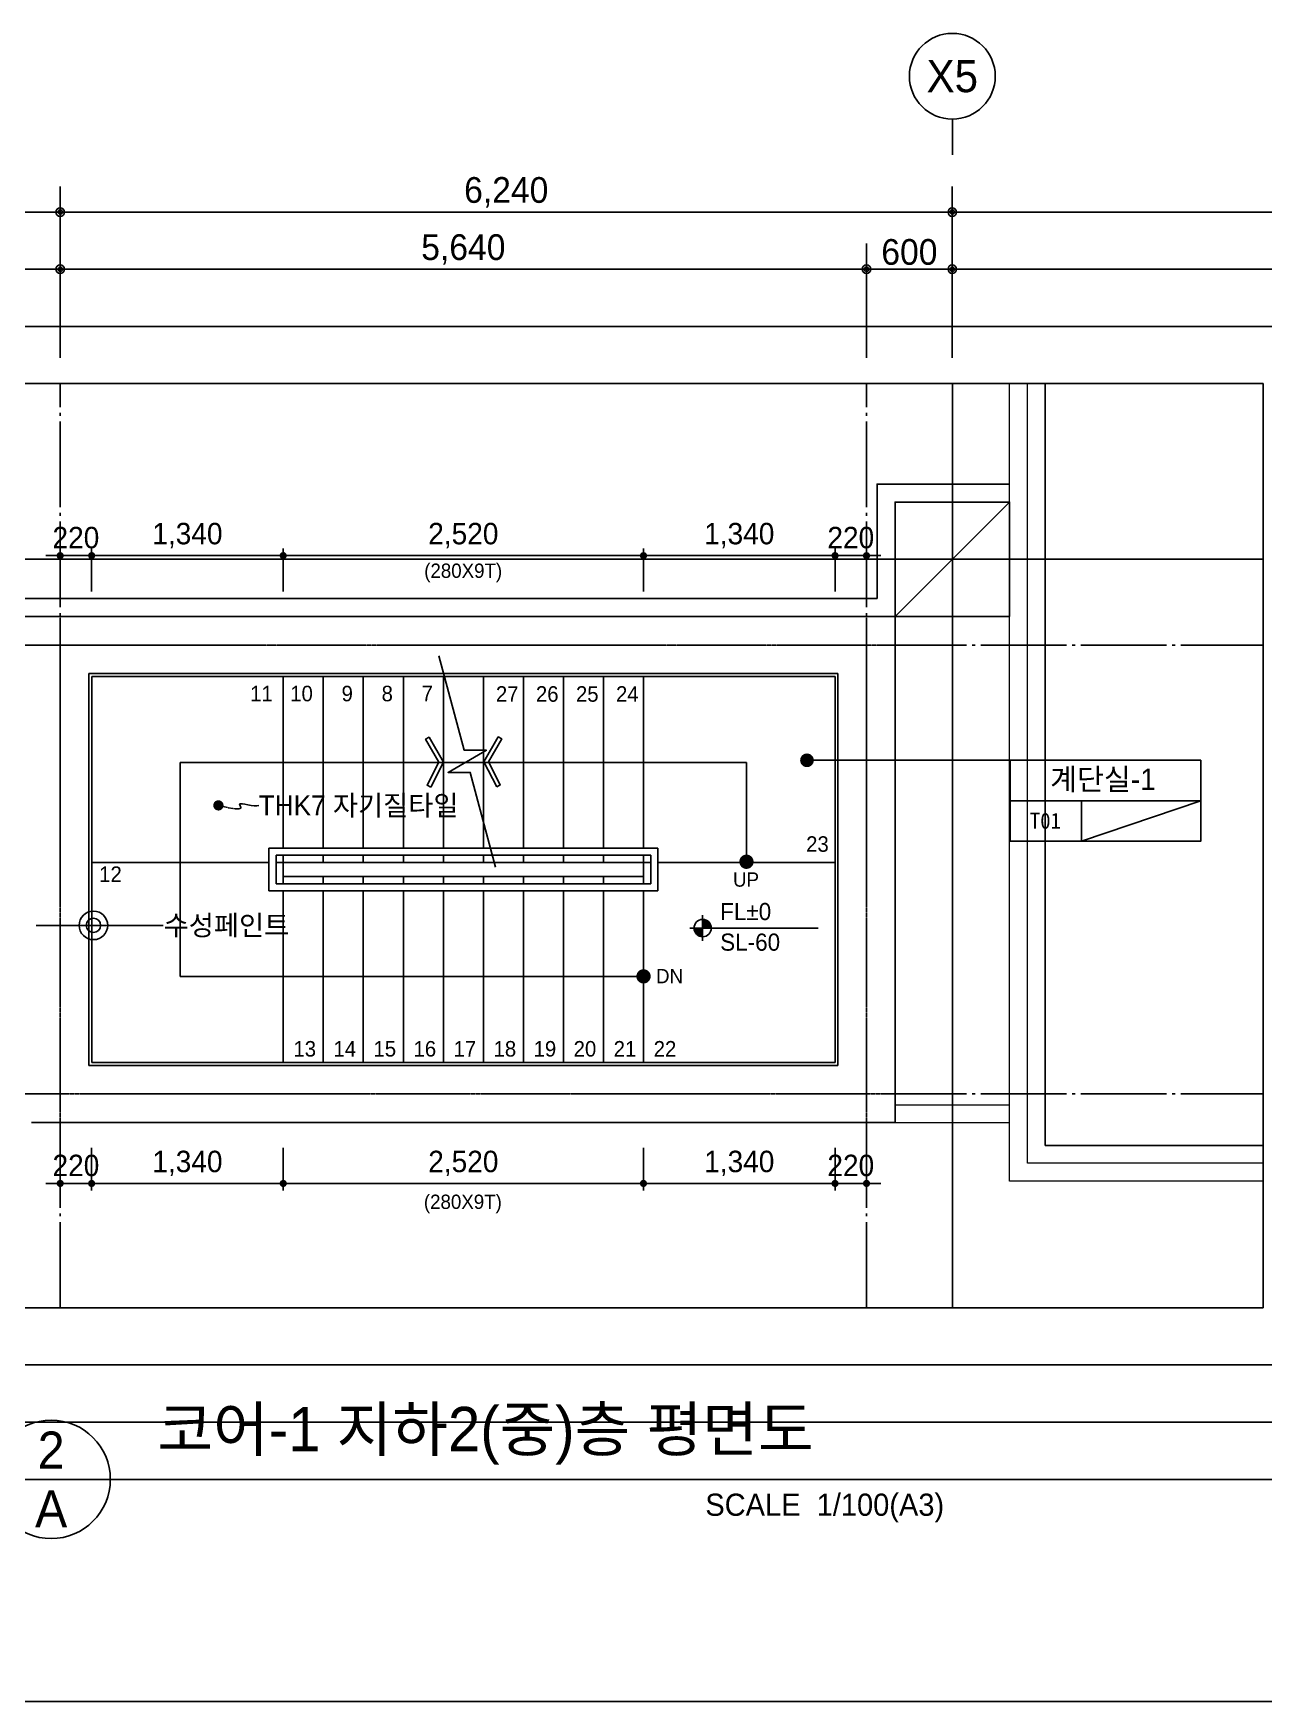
# Model space of a CAD drawing. Header units: millimetres. Extents: x 252711992 to 505989238, y 504776675 to 1009617600.
# Drawn here: x 252736827 to 252745433, y 504818337 to 504830007 of the extents above; entities that cross this region are included whole.
import ezdxf
from ezdxf.enums import TextEntityAlignment as Align
from ezdxf.xclip import XClip

# ---------------------------------------------------------------- set-up
doc = ezdxf.new("R2010")
doc.units = ezdxf.units.MM
doc.header["$XCLIPFRAME"] = 0
doc.linetypes.add('CEN', pattern=[35, 30, -2, 1, -2])
for name, color, linetype in [('$ZCDB_AUDIT_GENERATED_600D18', 7, 'Continuous'), ('0KD DIM', 7, 'Continuous'), ('4A.TEC CEN', 1, 'CEN'), ('4A.TEC CEN 보조1', 14, 'CEN'), ('4A.TEC ELE 4', 9, 'Continuous'), ('4A.TEC IND', 7, 'Continuous'), ('4A.TEC TEXT', 7, 'Continuous'), ('4A.TEC TEXT 1', 3, 'Continuous'), ('4A.TEC TEXT 2', 3, 'Continuous'), ('4A.TEC 기둥', 2, 'Continuous'), ('4A.TEC 마감선 2', 5, 'Continuous'), ('4A.TEC 벽체 1', 2, 'Continuous'), ('4A.TEC 벽체 3', 4, 'Continuous'), ('4A.TEC 벽체 4', 7, 'Continuous'), ('4A.TEC 심볼', 7, 'Continuous'), ('CEN', 1, 'CEN'), ('LEV', 7, 'Continuous'), ('ROM', 7, 'Continuous'), ('SYM', 1, 'Continuous'), ('TEXT', 7, 'Continuous'), ('㈜SE&C TEXT', 7, 'Continuous')]:
    doc.layers.add(name, color=color, linetype=linetype)
doc.layers.add('DEFPOINT', color=135, linetype='Continuous', plot=False)
doc.styles.add('1', font='')
doc.styles.add('GHS', font='malgun.ttf')
doc.styles.add('나눔고딕', font='')
doc.styles.add('돋움', font='')
doc.styles.add('돋음체', font='')
doc.styles.add('울릉도L', font='')
doc.styles.get('1').set_extended_font_data('DotumChe')
doc.styles.get('나눔고딕').set_extended_font_data('Dotum')
doc.styles.get('돋움').set_extended_font_data('Dotum')
doc.styles.get('돋음체').set_extended_font_data('Dotum')
doc.styles.get('울릉도L').set_extended_font_data('Dotum')
doc.dimstyles.new('DIM_600(외부치수)', dxfattribs={"dimscale": 400, "dimtxt": 3.3, "dimasz": 1, "dimexe": 2, "dimexo": 2, "dimgap": 1, "dimtad": 1, "dimdec": 0, "dimdsep": 46, "dimlunit": 6, "dimtxsty": '나눔고딕', "dimblk1": 'DIMDOT', "dimblk2": 'DIMDOT', "dimsah": 1, "dimcen": 2.5, "dimdle": 1.5, "dimclrd": 8, "dimclre": 8, "dimclrt": 3, "dimadec": 0, "dimazin": 0, "dimtfac": 1, "dimtdec": 0, "dimtix": 1, "dimtmove": 2, "dimatfit": 3, "dimldrblk": 'DIMDOT', "dimfxl": 1, "dimtvp": 1, "dimtolj": 1, "dimtzin": 0, "dimarcsym": 0})
doc.dimstyles.new('DIM_80(외부치수)', dxfattribs={"dimscale": 40, "dimtxt": 3.3, "dimasz": 1, "dimexe": 2, "dimexo": 2, "dimgap": 1, "dimtad": 1, "dimdec": 0, "dimdsep": 46, "dimlunit": 6, "dimtxsty": '돋움', "dimblk1": 'DIMDOT', "dimblk2": 'DIMDOT', "dimsah": 1, "dimcen": 2.5, "dimdle": 1.5, "dimclrd": 1, "dimclre": 7, "dimclrt": 2, "dimadec": 0, "dimazin": 0, "dimtfac": 1, "dimtdec": 0, "dimtix": 1, "dimtmove": 2, "dimatfit": 3, "dimldrblk": 'DIMDOT', "dimfxl": 1, "dimtvp": 1, "dimtolj": 1, "dimtzin": 0, "dimarcsym": 0})
doc.dimstyles.new('KD DIM 1', dxfattribs={"dimscale": 50, "dimtxt": 3, "dimasz": 1, "dimexe": 1, "dimexo": 1, "dimgap": 1, "dimtad": 1, "dimdec": 0, "dimzin": 0, "dimdsep": 46, "dimlunit": 6, "dimtxsty": '돋음체', "dimblk": 'DOT', "dimcen": 3, "dimdle": 1, "dimclrd": 256, "dimclre": 256, "dimclrt": 3, "dimazin": 0, "dimtfac": 1, "dimtdec": 0, "dimtix": 1, "dimtmove": 2, "dimatfit": 3, "dimldrblk": 'OBLIQUE', "dimfxl": 1, "dimtvp": 0.8333, "dimtolj": 1, "dimtzin": 0, "dimarcsym": 0})

# ---------------------------------------------------------------- blocks, each defined once
blk = doc.blocks.new('DIMDOT')
at = {"color": 0}
blk.add_line((-2, 0), (2, 0), dxfattribs=at)
for radius in [0.5, 0.25]:
    blk.add_circle((0, 0), radius, dxfattribs=at)
blk = doc.blocks.new('*D89')
at = {"layer": '$ZCDB_AUDIT_GENERATED_600D18', "color": 8, "lineweight": -2, "transparency": 16777216}
for p, q in [((252737015, 504827737), (252737015, 504828937)), ((252743255, 504827737), (252743255, 504828937)), ((252737075, 504828757), (252743195, 504828757))]:
    blk.add_line(p, q, dxfattribs=at)
at = {"layer": 'Defpoints', "color": 0, "transparency": 16777216}
for p in [(252743255, 504828757), (252737015, 504827557), (252743255, 504827557, 0)]:
    blk.add_point(p, dxfattribs=at)
at = {"layer": '$ZCDB_AUDIT_GENERATED_600D18', "color": 8, "lineweight": -2, "transparency": 16777216, "xscale": 60, "yscale": 60, "zscale": 60, "rotation": 180}
blk.add_blockref('DIMDOT', (252737015, 504828757), dxfattribs=at)
at = {"layer": '$ZCDB_AUDIT_GENERATED_600D18', "color": 8, "lineweight": -2, "transparency": 16777216, "xscale": 60, "yscale": 60, "zscale": 60}
blk.add_blockref('DIMDOT', (252743255, 504828757), dxfattribs=at)
at = {"layer": '$ZCDB_AUDIT_GENERATED_600D18', "color": 3, "transparency": 16777216, "insert": (252740135, 504828895), "char_height": 180, "attachment_point": 5, "style": '나눔고딕'}
blk.add_mtext('\\A1;6,240', dxfattribs=at)
blk = doc.blocks.new('*D90')
at = {"layer": '$ZCDB_AUDIT_GENERATED_600D18', "color": 8, "lineweight": -2, "transparency": 16777216}
for p, q in [((252742655, 504827737, 0), (252742655, 504828537, 0)), ((252743255, 504827737, 0), (252743255, 504828537, 0)), ((252742715, 504828357, 0), (252743195, 504828357, 0))]:
    blk.add_line(p, q, dxfattribs=at)
at = {"layer": 'Defpoints', "color": 0, "transparency": 16777216}
for p in [(252743255, 504828357, 0), (252742655, 504827557, 3428), (252743255, 504827557, 4431)]:
    blk.add_point(p, dxfattribs=at)
at = {"layer": '$ZCDB_AUDIT_GENERATED_600D18', "color": 8, "lineweight": -2, "transparency": 16777216, "xscale": 60, "yscale": 60, "zscale": 60, "rotation": 180}
blk.add_blockref('DIMDOT', (252742655, 504828357, 0), dxfattribs=at)
at = {"layer": '$ZCDB_AUDIT_GENERATED_600D18', "color": 8, "lineweight": -2, "transparency": 16777216, "xscale": 60, "yscale": 60, "zscale": 60}
blk.add_blockref('DIMDOT', (252743255, 504828357, 0), dxfattribs=at)
at = {"layer": '$ZCDB_AUDIT_GENERATED_600D18', "color": 3, "transparency": 16777216, "insert": (252742955, 504828477, 0), "char_height": 180, "attachment_point": 5, "style": '나눔고딕'}
blk.add_mtext('\\A1;600', dxfattribs=at)
blk = doc.blocks.new('ccs122')
at = {"layer": '4A.TEC 심볼'}
blk.add_line((0, 8), (0, 3), dxfattribs=at)
blk.add_circle((0, 14), 6, dxfattribs=at)
at = {"layer": '4A.TEC TEXT 2', "color": 3, "style": 'GHS'}
blk.add_attdef('NO', text='', height=4.5, dxfattribs=at).set_placement((-0.01, 14.02), align=Align.MIDDLE_CENTER)
blk = doc.blocks.new('*D91')
at = {"layer": '$ZCDB_AUDIT_GENERATED_600D18', "color": 8, "lineweight": -2, "transparency": 16777216}
for p, q in [((252737015, 504827737, 0), (252737015, 504828537, 0)), ((252742655, 504827737, 0), (252742655, 504828537, 0)), ((252742595, 504828357, 0), (252737075, 504828357, 0))]:
    blk.add_line(p, q, dxfattribs=at)
at = {"layer": 'Defpoints', "color": 0, "transparency": 16777216}
for p in [(252737015, 504828357, 0), (252737015, 504827557), (252742655, 504827557, -47000)]:
    blk.add_point(p, dxfattribs=at)
at = {"layer": '$ZCDB_AUDIT_GENERATED_600D18', "color": 8, "lineweight": -2, "transparency": 16777216, "xscale": 60, "yscale": 60, "zscale": 60, "rotation": 180}
blk.add_blockref('DIMDOT', (252737015, 504828357, 0), dxfattribs=at)
at = {"layer": '$ZCDB_AUDIT_GENERATED_600D18', "color": 8, "lineweight": -2, "transparency": 16777216, "xscale": 60, "yscale": 60, "zscale": 60}
blk.add_blockref('DIMDOT', (252742655, 504828357, 0), dxfattribs=at)
at = {"layer": '$ZCDB_AUDIT_GENERATED_600D18', "color": 3, "transparency": 16777216, "insert": (252739835, 504828495, 0), "char_height": 180, "attachment_point": 5, "style": '나눔고딕'}
blk.add_mtext('\\A1;5,640', dxfattribs=at)
blk = doc.blocks.new('dwgFD3B')
at = {"layer": '4A.TEC CEN', "color": 250, "ltscale": 500}
blk.add_line((49194.51, -103936.83, -3333.33), (358000, -103936.83, -3333.33), dxfattribs=at)
at = {"layer": '4A.TEC CEN', "color": 250, "ltscale": 500, "elevation": -3333.33}
blk.add_lwpolyline([(208807.63, -39163.16), (208807.63, -267000)], dxfattribs=at)
blk = doc.blocks.new('c1')
at = {"layer": '4A.TEC 기둥'}
blk.add_lwpolyline([(1156776, -1012079), (1157576, -1012079), (1157576, -1011279), (1156776, -1011279)], close=True, dxfattribs=at)
at = {"layer": 'DEFPOINT'}
blk.add_line((1156776, -1012079), (1157576, -1011279), dxfattribs=at)
blk = doc.blocks.new('_Dot')
at = {"color": 0, "linetype": 'ByBlock', "lineweight": -2}
blk.add_line((-0.5, 0), (-1, 0), dxfattribs=at)
at = {"color": 0, "linetype": 'ByBlock', "const_width": 0.5}
blk.add_lwpolyline([(-0.25, 0, 1), (0.25, 0, 1)], format="xyb", close=True, dxfattribs=at)
blk = doc.blocks.new('*D543')
at = {"layer": '0KD DIM', "lineweight": -2, "transparency": 16777216}
for p, q in [((252738575, 504826104), (252738575, 504826404)), ((252741095, 504826104), (252741095, 504826404)), ((252741045, 504826354), (252738625, 504826354))]:
    blk.add_line(p, q, dxfattribs=at)
at = {"layer": 'Defpoints', "color": 0, "transparency": 16777216}
for p in [(252738575, 504826354), (252738575, 504826054, 0), (252741095, 504826054)]:
    blk.add_point(p, dxfattribs=at)
at = {"layer": '0KD DIM', "lineweight": -2, "transparency": 16777216, "xscale": 50, "yscale": 50, "zscale": 50, "rotation": 180}
blk.add_blockref('_Dot', (252738575, 504826354), dxfattribs=at)
at = {"layer": '0KD DIM', "lineweight": -2, "transparency": 16777216, "xscale": 50, "yscale": 50, "zscale": 50}
blk.add_blockref('_Dot', (252741095, 504826354), dxfattribs=at)
at = {"layer": '0KD DIM', "color": 3, "transparency": 16777216, "insert": (252739835, 504826494), "char_height": 150, "attachment_point": 5, "style": '돋음체'}
blk.add_mtext('\\A1;2,520', dxfattribs=at)
blk = doc.blocks.new('_OBLIQUE')
at = {"color": 0, "linetype": 'ByBlock'}
blk.add_line((-0.5, -0.5), (0.5, 0.5), dxfattribs=at)
blk = doc.blocks.new('*D544')
at = {"layer": '0KD DIM', "lineweight": -2, "transparency": 16777216}
for p, q in [((252741095, 504826104), (252741095, 504826404)), ((252742435, 504826104), (252742435, 504826404)), ((252741145, 504826354), (252742385, 504826354))]:
    blk.add_line(p, q, dxfattribs=at)
at = {"layer": 'Defpoints', "color": 0, "transparency": 16777216}
for p in [(252742435, 504826354), (252741095, 504826054), (252742435, 504826054)]:
    blk.add_point(p, dxfattribs=at)
at = {"layer": '0KD DIM', "lineweight": -2, "transparency": 16777216, "xscale": 50, "yscale": 50, "zscale": 50, "rotation": 180}
blk.add_blockref('_Dot', (252741095, 504826354), dxfattribs=at)
at = {"layer": '0KD DIM', "lineweight": -2, "transparency": 16777216, "xscale": 50, "yscale": 50, "zscale": 50}
blk.add_blockref('_Dot', (252742435, 504826354), dxfattribs=at)
at = {"layer": '0KD DIM', "color": 3, "transparency": 16777216, "insert": (252741765, 504826494), "char_height": 150, "attachment_point": 5, "style": '돋음체'}
blk.add_mtext('\\A1;1,340', dxfattribs=at)
blk = doc.blocks.new('*D545')
at = {"layer": '0KD DIM', "lineweight": -2, "transparency": 16777216}
for p, q in [((252737235, 504826104), (252737235, 504826404)), ((252738575, 504826104), (252738575, 504826404)), ((252738525, 504826354), (252737285, 504826354))]:
    blk.add_line(p, q, dxfattribs=at)
at = {"layer": 'Defpoints', "color": 0, "transparency": 16777216}
for p in [(252737235, 504826354), (252737235, 504826054), (252738575, 504826054)]:
    blk.add_point(p, dxfattribs=at)
at = {"layer": '0KD DIM', "lineweight": -2, "transparency": 16777216, "xscale": 50, "yscale": 50, "zscale": 50, "rotation": 180}
blk.add_blockref('_Dot', (252737235, 504826354), dxfattribs=at)
at = {"layer": '0KD DIM', "lineweight": -2, "transparency": 16777216, "xscale": 50, "yscale": 50, "zscale": 50}
blk.add_blockref('_Dot', (252738575, 504826354), dxfattribs=at)
at = {"layer": '0KD DIM', "color": 3, "transparency": 16777216, "insert": (252737905, 504826494), "char_height": 150, "attachment_point": 5, "style": '돋음체'}
blk.add_mtext('\\A1;1,340', dxfattribs=at)
blk = doc.blocks.new('*D546')
at = {"layer": '0KD DIM', "lineweight": -2, "transparency": 16777216}
for p, q in [((252742435, 504826104), (252742435, 504826404)), ((252742655, 504826104), (252742655, 504826404)), ((252742385, 504826354), (252742335, 504826354)), ((252742655, 504826354), (252742435, 504826354)), ((252742705, 504826354), (252742755, 504826354))]:
    blk.add_line(p, q, dxfattribs=at)
at = {"layer": 'Defpoints', "color": 0, "transparency": 16777216}
for p in [(252742435, 504826354), (252742435, 504826054), (252742655, 504826054)]:
    blk.add_point(p, dxfattribs=at)
at = {"layer": '0KD DIM', "lineweight": -2, "transparency": 16777216, "xscale": 50, "yscale": 50, "zscale": 50}
blk.add_blockref('_Dot', (252742435, 504826354), dxfattribs=at)
at = {"layer": '0KD DIM', "lineweight": -2, "transparency": 16777216, "xscale": 50, "yscale": 50, "zscale": 50, "rotation": 180}
blk.add_blockref('_Dot', (252742655, 504826354), dxfattribs=at)
at = {"layer": '0KD DIM', "color": 3, "transparency": 16777216, "insert": (252742545, 504826479), "char_height": 150, "attachment_point": 5, "style": '돋음체'}
blk.add_mtext('\\A1;220', dxfattribs=at)
blk = doc.blocks.new('A$C6C9969DE')
at = {"layer": 'ROM', "color": 0, "linetype": 'Continuous'}
for p, q in [((0, 510), (2400, 510)), ((900, 0), (900, 510))]:
    blk.add_line(p, q, dxfattribs=at)
blk.add_lwpolyline([(0, 0), (2400, 0), (2400, 1020), (0, 1020)], close=True, dxfattribs=at)
blk = doc.blocks.new('A$C3A5201BD')
at = {"layer": 'LEV'}
h = blk.add_hatch(color=256, dxfattribs=at)
h.paths.add_polyline_path([(200, 200), (335, 200, 0.414214), (200, 335)])
h.paths.add_polyline_path([(200, 65), (200, 200), (65, 200, 0.414214)])
at = {"layer": 'LEV', "color": 7}
for p, q in [((200, 0), (200, 400)), ((0, 200), (2007, 200)), ((0, 200), (400, 200))]:
    blk.add_line(p, q, dxfattribs=at)
blk.add_circle((200, 200), 135, dxfattribs=at)
blk = doc.blocks.new('A$C12ed4f0f')
at = {"layer": 'CEN'}
blk.add_lwpolyline([(36, 118), (107, 101), (153, 94), (180, 93), (192, 98), (193, 105), (189, 114), (185, 122), (184, 128), (191, 130), (204, 129), (222, 126), (243, 122), (265, 118), (286, 115), (304, 114), (318, 118)], dxfattribs=at)
at = {"layer": '㈜SE&C TEXT', "color": 1, "const_width": 35.9}
blk.add_lwpolyline([(18, 118, -1), (54, 118, -1)], format="xyb", close=True, dxfattribs=at)
at = {"layer": '4A.TEC TEXT', "style": '돋움'}
blk.add_text('THK7 자기질타일', height=140, dxfattribs=at).set_placement((318, 118), align=Align.MIDDLE_LEFT)
blk = doc.blocks.new('*D556')
at = {"layer": '0KD DIM', "lineweight": -2, "transparency": 16777216}
for p, q in [((252737015, 504826104), (252737015, 504826404)), ((252737235, 504826104), (252737235, 504826404)), ((252736965, 504826354), (252736915, 504826354)), ((252737015, 504826354), (252737235, 504826354)), ((252737285, 504826354), (252737335, 504826354))]:
    blk.add_line(p, q, dxfattribs=at)
at = {"layer": 'Defpoints', "color": 0, "transparency": 16777216}
for p in [(252737235, 504826354), (252737015, 504826054), (252737235, 504826054)]:
    blk.add_point(p, dxfattribs=at)
at = {"layer": '0KD DIM', "lineweight": -2, "transparency": 16777216, "xscale": 50, "yscale": 50, "zscale": 50}
blk.add_blockref('_Dot', (252737015, 504826354), dxfattribs=at)
at = {"layer": '0KD DIM', "lineweight": -2, "transparency": 16777216, "xscale": 50, "yscale": 50, "zscale": 50, "rotation": 180}
blk.add_blockref('_Dot', (252737235, 504826354), dxfattribs=at)
at = {"layer": '0KD DIM', "color": 3, "transparency": 16777216, "insert": (252737125, 504826479), "char_height": 150, "attachment_point": 5, "style": '돋음체'}
blk.add_mtext('\\A1;220', dxfattribs=at)
blk = doc.blocks.new('*D800')
at = {"layer": '$ZCDB_AUDIT_GENERATED_600D18', "color": 8, "lineweight": -2, "transparency": 16777216}
for p, q in [((252745609, 504826328), (252746809, 504826328)), ((252746629, 504826268), (252746629, 504822648)), ((252745609, 504822588), (252746809, 504822588))]:
    blk.add_line(p, q, dxfattribs=at)
at = {"layer": 'Defpoints', "color": 0, "transparency": 16777216}
for p in [(252745429, 504826328, 0), (252745429, 504822588, 0), (252746629, 504822588)]:
    blk.add_point(p, dxfattribs=at)
at = {"layer": '$ZCDB_AUDIT_GENERATED_600D18', "color": 8, "lineweight": -2, "transparency": 16777216, "xscale": 60, "yscale": 60, "zscale": 60}
for p, rotation in [((252746629, 504826328), 90), ((252746629, 504822588), 270)]:
    blk.add_blockref('DIMDOT', p, dxfattribs=dict(at, rotation=rotation))
at = {"layer": '$ZCDB_AUDIT_GENERATED_600D18', "color": 3, "transparency": 16777216, "insert": (252746492, 504824458), "char_height": 180, "attachment_point": 5, "rotation": 90, "style": '나눔고딕'}
blk.add_mtext('\\A1;3,740', dxfattribs=at)
blk = doc.blocks.new('*D801')
at = {"layer": '$ZCDB_AUDIT_GENERATED_600D18', "color": 8, "lineweight": -2, "transparency": 16777216}
for p, q in [((252745609, 504826328), (252746409, 504826328)), ((252746229, 504826268), (252746229, 504825788)), ((252745609, 504825728), (252746409, 504825728))]:
    blk.add_line(p, q, dxfattribs=at)
at = {"layer": 'Defpoints', "color": 0, "transparency": 16777216}
for p in [(252745429, 504826328, 0), (252745429, 504825728, 0), (252746229, 504825728)]:
    blk.add_point(p, dxfattribs=at)
at = {"layer": '$ZCDB_AUDIT_GENERATED_600D18', "color": 8, "lineweight": -2, "transparency": 16777216, "xscale": 60, "yscale": 60, "zscale": 60}
for p, rotation in [((252746229, 504826328), 90), ((252746229, 504825728), 270)]:
    blk.add_blockref('DIMDOT', p, dxfattribs=dict(at, rotation=rotation))
at = {"layer": '$ZCDB_AUDIT_GENERATED_600D18', "color": 3, "transparency": 16777216, "insert": (252746109, 504826028), "char_height": 180, "attachment_point": 5, "rotation": 90, "style": '나눔고딕'}
blk.add_mtext('\\A1;600', dxfattribs=at)
blk = doc.blocks.new('*D802')
at = {"layer": '$ZCDB_AUDIT_GENERATED_600D18', "color": 8, "lineweight": -2, "transparency": 16777216}
for p, q in [((252745609, 504825728), (252746409, 504825728)), ((252746229, 504822648), (252746229, 504825668)), ((252745609, 504822588), (252746409, 504822588))]:
    blk.add_line(p, q, dxfattribs=at)
at = {"layer": 'Defpoints', "color": 0, "transparency": 16777216}
for p in [(252745429, 504825728, 0), (252746229, 504825728), (252745429, 504822588, 0)]:
    blk.add_point(p, dxfattribs=at)
at = {"layer": '$ZCDB_AUDIT_GENERATED_600D18', "color": 8, "lineweight": -2, "transparency": 16777216, "xscale": 60, "yscale": 60, "zscale": 60}
for p, rotation in [((252746229, 504825728), 90), ((252746229, 504822588), 270)]:
    blk.add_blockref('DIMDOT', p, dxfattribs=dict(at, rotation=rotation))
at = {"layer": '$ZCDB_AUDIT_GENERATED_600D18', "color": 3, "transparency": 16777216, "insert": (252746092, 504824158), "char_height": 180, "attachment_point": 5, "rotation": 90, "style": '나눔고딕'}
blk.add_mtext('\\A1;3,140', dxfattribs=at)
blk = doc.blocks.new('*D1169')
at = {"layer": '0KD DIM', "lineweight": -2, "transparency": 16777216}
for p, q in [((252738575, 504822212), (252738575, 504821912)), ((252741095, 504822212), (252741095, 504821912)), ((252741045, 504821962), (252738625, 504821962))]:
    blk.add_line(p, q, dxfattribs=at)
at = {"layer": 'Defpoints', "color": 0, "transparency": 16777216}
for p in [(252738575, 504822262, 0), (252741095, 504822262), (252738575, 504821962)]:
    blk.add_point(p, dxfattribs=at)
at = {"layer": '0KD DIM', "lineweight": -2, "transparency": 16777216, "xscale": 50, "yscale": 50, "zscale": 50, "rotation": 180}
blk.add_blockref('_Dot', (252738575, 504821962), dxfattribs=at)
at = {"layer": '0KD DIM', "lineweight": -2, "transparency": 16777216, "xscale": 50, "yscale": 50, "zscale": 50}
blk.add_blockref('_Dot', (252741095, 504821962), dxfattribs=at)
at = {"layer": '0KD DIM', "color": 3, "transparency": 16777216, "insert": (252739835, 504822102), "char_height": 150, "attachment_point": 5, "style": '돋음체'}
blk.add_mtext('\\A1;2,520', dxfattribs=at)
blk = doc.blocks.new('*D1170')
at = {"layer": '0KD DIM', "lineweight": -2, "transparency": 16777216}
for p, q in [((252741095, 504822212), (252741095, 504821912)), ((252742435, 504822212), (252742435, 504821912)), ((252741145, 504821962), (252742385, 504821962))]:
    blk.add_line(p, q, dxfattribs=at)
at = {"layer": 'Defpoints', "color": 0, "transparency": 16777216}
for p in [(252741095, 504822262), (252742435, 504822262), (252742435, 504821962)]:
    blk.add_point(p, dxfattribs=at)
at = {"layer": '0KD DIM', "lineweight": -2, "transparency": 16777216, "xscale": 50, "yscale": 50, "zscale": 50, "rotation": 180}
blk.add_blockref('_Dot', (252741095, 504821962), dxfattribs=at)
at = {"layer": '0KD DIM', "lineweight": -2, "transparency": 16777216, "xscale": 50, "yscale": 50, "zscale": 50}
blk.add_blockref('_Dot', (252742435, 504821962), dxfattribs=at)
at = {"layer": '0KD DIM', "color": 3, "transparency": 16777216, "insert": (252741765, 504822102), "char_height": 150, "attachment_point": 5, "style": '돋음체'}
blk.add_mtext('\\A1;1,340', dxfattribs=at)
blk = doc.blocks.new('*D1171')
at = {"layer": '0KD DIM', "lineweight": -2, "transparency": 16777216}
for p, q in [((252737235, 504822212), (252737235, 504821912)), ((252738575, 504822212), (252738575, 504821912)), ((252738525, 504821962), (252737285, 504821962))]:
    blk.add_line(p, q, dxfattribs=at)
at = {"layer": 'Defpoints', "color": 0, "transparency": 16777216}
for p in [(252737235, 504822262), (252738575, 504822262), (252737235, 504821962)]:
    blk.add_point(p, dxfattribs=at)
at = {"layer": '0KD DIM', "lineweight": -2, "transparency": 16777216, "xscale": 50, "yscale": 50, "zscale": 50, "rotation": 180}
blk.add_blockref('_Dot', (252737235, 504821962), dxfattribs=at)
at = {"layer": '0KD DIM', "lineweight": -2, "transparency": 16777216, "xscale": 50, "yscale": 50, "zscale": 50}
blk.add_blockref('_Dot', (252738575, 504821962), dxfattribs=at)
at = {"layer": '0KD DIM', "color": 3, "transparency": 16777216, "insert": (252737905, 504822102), "char_height": 150, "attachment_point": 5, "style": '돋음체'}
blk.add_mtext('\\A1;1,340', dxfattribs=at)
blk = doc.blocks.new('*D1172')
at = {"layer": '0KD DIM', "lineweight": -2, "transparency": 16777216}
for p, q in [((252742435, 504822212), (252742435, 504821912)), ((252742655, 504822212), (252742655, 504821912)), ((252742385, 504821962), (252742335, 504821962)), ((252742655, 504821962), (252742435, 504821962)), ((252742705, 504821962), (252742755, 504821962))]:
    blk.add_line(p, q, dxfattribs=at)
at = {"layer": 'Defpoints', "color": 0, "transparency": 16777216}
for p in [(252742435, 504822262), (252742655, 504822262), (252742435, 504821962)]:
    blk.add_point(p, dxfattribs=at)
at = {"layer": '0KD DIM', "lineweight": -2, "transparency": 16777216, "xscale": 50, "yscale": 50, "zscale": 50}
blk.add_blockref('_Dot', (252742435, 504821962), dxfattribs=at)
at = {"layer": '0KD DIM', "lineweight": -2, "transparency": 16777216, "xscale": 50, "yscale": 50, "zscale": 50, "rotation": 180}
blk.add_blockref('_Dot', (252742655, 504821962), dxfattribs=at)
at = {"layer": '0KD DIM', "color": 3, "transparency": 16777216, "insert": (252742545, 504822087), "char_height": 150, "attachment_point": 5, "style": '돋음체'}
blk.add_mtext('\\A1;220', dxfattribs=at)
blk = doc.blocks.new('*D1173')
at = {"layer": '0KD DIM', "lineweight": -2, "transparency": 16777216}
for p, q in [((252737015, 504822212), (252737015, 504821912)), ((252737235, 504822212), (252737235, 504821912)), ((252736965, 504821962), (252736915, 504821962)), ((252737015, 504821962), (252737235, 504821962)), ((252737285, 504821962), (252737335, 504821962))]:
    blk.add_line(p, q, dxfattribs=at)
at = {"layer": 'Defpoints', "color": 0, "transparency": 16777216}
for p in [(252737015, 504822262), (252737235, 504822262), (252737235, 504821962)]:
    blk.add_point(p, dxfattribs=at)
at = {"layer": '0KD DIM', "lineweight": -2, "transparency": 16777216, "xscale": 50, "yscale": 50, "zscale": 50}
blk.add_blockref('_Dot', (252737015, 504821962), dxfattribs=at)
at = {"layer": '0KD DIM', "lineweight": -2, "transparency": 16777216, "xscale": 50, "yscale": 50, "zscale": 50, "rotation": 180}
blk.add_blockref('_Dot', (252737235, 504821962), dxfattribs=at)
at = {"layer": '0KD DIM', "color": 3, "transparency": 16777216, "insert": (252737125, 504822087), "char_height": 150, "attachment_point": 5, "style": '돋음체'}
blk.add_mtext('\\A1;220', dxfattribs=at)
blk = doc.blocks.new('A$C3bbbb777')
at = {"layer": '4A.TEC TEXT', "style": '돋움'}
blk.add_text('수성페인트', height=140, dxfattribs=at).set_placement((491, 110), align=Align.MIDDLE_LEFT)
at = {"layer": '㈜SE&C TEXT', "color": 1}
blk.add_leader([(0, 110, 0), (488, 110)], dimstyle='DIM_80(외부치수)', override={"dimasz": 5, "dimtad": 0}, dxfattribs=at)

msp = doc.modelspace()

# ---------------------------------------------------------------- linework, layer by layer
msp.add_line((252744159.09, 504824355.34), (252744992.42, 504824638.67))
at = {"layer": '4A.TEC CEN', "ltscale": 20}
for p, q in [((252737015.3, 504821092.16), (252737015.3, 504827557.16)), ((252742655.3, 504821092.16), (252742655.3, 504827557.16)), ((252733654.04, 504825728.18), (252745429.04, 504825728.18)), ((252733654.04, 504822588.18), (252745429.04, 504822588.18))]:
    msp.add_line(p, q, dxfattribs=at)
at = {"layer": '4A.TEC CEN 보조1'}
for p, q in [((252737015.3, 504822388.18, -4999.55), (252737015.3, 504825928.18, -4999.55)), ((252742655.3, 504822388.18, -4999.55), (252742655.3, 504825928.18, -4999.55)), ((252736815.3, 504825728.18, -4999.55), (252742855.3, 504825728.18, -4999.55)), ((252742855.3, 504822588.18, -4999.55), (252736815.3, 504822588.18, -4999.55))]:
    msp.add_line(p, q, dxfattribs=at)
at = {"layer": '4A.TEC ELE 4', "color": 8, "ltscale": 0.3}
for p, q in [((252738575.3, 504825508.18, -4999.55), (252738575.3, 504824308.18, -4999.55)), ((252738855.3, 504825508.18, -4999.55), (252738855.3, 504824308.18, -4999.55)), ((252739135.3, 504825508.18, -4999.55), (252739135.3, 504824308.18, -4999.55)), ((252739695.3, 504824308.18, -4999.55), (252739695.3, 504825508.18, -4999.55)), ((252739975.3, 504824308.18, -4999.55), (252739975.3, 504825508.18, -4999.55)), ((252740255.3, 504824308.18, -4999.55), (252740255.3, 504825508.18, -4999.55)), ((252740535.3, 504824308.18, -4999.55), (252740535.3, 504825508.18, -4999.55)), ((252740815.3, 504824308.18, -4999.55), (252740815.3, 504825508.18, -4999.55)), ((252741095.3, 504824308.18, -4999.55), (252741095.3, 504825508.18, -4999.55)), ((252738475.3, 504824308.18, -4999.55), (252738475.3, 504824008.18, -4999.55)), ((252738475.3, 504824308.18, -4999.55), (252741195.3, 504824308.18, -4999.55)), ((252741195.3, 504824308.18, -4999.55), (252741195.3, 504824008.18, -4999.55)), ((252737235.3, 504824208.18, -4999.55), (252738475.3, 504824208.18, -4999.55)), ((252738525.3, 504824258.18, -4999.55), (252738525.3, 504824058.18, -4999.55)), ((252738525.3, 504824258.18, -4999.55), (252741145.3, 504824258.18, -4999.55)), ((252738525.3, 504824208.18, -4999.55), (252741145.3, 504824208.18, -4999.55)), ((252738575.3, 504824258.18, -4999.55), (252738575.3, 504824208.18, -4999.55)), ((252738575.3, 504824258.18, -4999.55), (252738575.3, 504824058.18, -4999.55)), ((252738855.3, 504824258.18, -4999.55), (252738855.3, 504824208.18, -4999.55)), ((252739135.3, 504824258.18, -4999.55), (252739135.3, 504824208.18, -4999.55)), ((252741095.3, 504824208.18, -4999.55), (252741095.3, 504824058.18, -4999.55)), ((252741145.3, 504824258.18, -4999.55), (252741145.3, 504824058.18, -4999.55)), ((252741195.3, 504824208.18, -4999.55), (252742435.3, 504824208.18, -4999.55)), ((252738525.3, 504824058.18, -4999.55), (252741145.3, 504824058.18, -4999.55)), ((252738575.3, 504824108.18, -4999.55), (252741095.3, 504824108.18, -4999.55)), ((252738575.3, 504824108.18, -4999.55), (252738575.3, 504824058.18, -4999.55)), ((252738855.3, 504824108.18, -4999.55), (252738855.3, 504824058.18, -4999.55)), ((252739135.3, 504824108.18, -4999.55), (252739135.3, 504824058.18, -4999.55)), ((252740255.3, 504824108.18, -4999.55), (252740255.3, 504824058.18, -4999.55)), ((252740535.3, 504824108.18, -4999.55), (252740535.3, 504824058.18, -4999.55)), ((252740815.3, 504824108.18, -4999.55), (252740815.3, 504824058.18, -4999.55)), ((252738475.3, 504824008.18, -4999.55), (252741195.3, 504824008.18, -4999.55)), ((252738575.3, 504824008.18, -4999.55), (252738575.3, 504822808.18, -4999.55)), ((252738855.3, 504824008.18, -4999.55), (252738855.3, 504822808.18, -4999.55)), ((252739135.3, 504824008.18, -4999.55), (252739135.3, 504822808.18, -4999.55)), ((252739415.3, 504824008.18, -4999.55), (252739415.3, 504822808.18, -4999.55)), ((252739695.3, 504824008.18, -4999.55), (252739695.3, 504822808.18, -4999.55)), ((252739975.3, 504824008.18, -4999.55), (252739975.3, 504822808.18, -4999.55)), ((252740255.3, 504824008.18, -4999.55), (252740255.3, 504822808.18, -4999.55)), ((252740535.3, 504824008.18, -4999.55), (252740535.3, 504822808.18, -4999.55)), ((252740815.3, 504824008.18, -4999.55), (252740815.3, 504822808.18, -4999.55)), ((252741095.3, 504824008.18, -4999.55), (252741095.3, 504822808.18, -4999.55))]:
    msp.add_line(p, q, dxfattribs=at)
at = {"layer": '4A.TEC ELE 4', "color": 8}
for p, q in [((252739415.3, 504825508.18, -4999.55), (252739415.3, 504824308.18, -4999.55)), ((252739695.3, 504824208.18, -4999.55), (252739695.3, 504824258.18, -4999.55)), ((252739695.3, 504824108.18, -4999.55), (252739695.3, 504824058.18, -4999.55))]:
    msp.add_line(p, q, dxfattribs=at)
at = {"layer": '4A.TEC ELE 4', "color": 8, "ltscale": 0.02}
for p, q in [((252739415.3, 504824258.18, -4999.55), (252739415.3, 504824208.18, -4999.55)), ((252739415.3, 504824108.18, -4999.55), (252739415.3, 504824058.18, -4999.55))]:
    msp.add_line(p, q, dxfattribs=at)
at = {"layer": '4A.TEC ELE 4', "color": 8, "ltscale": 0.2}
for p, q in [((252739975.3, 504824208.18, -4999.55), (252739975.3, 504824258.18, -4999.55)), ((252740255.3, 504824208.18, -4999.55), (252740255.3, 504824258.18, -4999.55)), ((252740535.3, 504824208.18, -4999.55), (252740535.3, 504824258.18, -4999.55)), ((252740815.3, 504824208.18, -4999.55), (252740815.3, 504824258.18, -4999.55)), ((252741095.3, 504824208.18, -4999.55), (252741095.3, 504824258.18, -4999.55)), ((252739975.3, 504824108.18, -4999.55), (252739975.3, 504824058.18, -4999.55))]:
    msp.add_line(p, q, dxfattribs=at)
at = {"layer": '4A.TEC ELE 4', "color": 8, "ltscale": 0.3, "elevation": -4999.55}
msp.add_lwpolyline([(252740060.76, 504824173.5), (252739882.93, 504824837.17), (252739727.64, 504824837.17), (252739996.61, 504824992.46), (252739841.32, 504824992.46), (252739664.18, 504825653.57)], dxfattribs=at)
at = {"layer": '4A.TEC IND', "color": 8}
for p, q in [((252741815.3, 504824905.68, -4999.55), (252737855.3, 504824905.67, -4999.55)), ((252737855.3, 504823408.97, -4999.55), (252737855.3, 504824905.67, -4999.55)), ((252741815.3, 504824208.18, -4999.55), (252741815.3, 504824905.68, -4999.55)), ((252741105.3, 504823408.97, -4999.55), (252737855.3, 504823408.97, -4999.55))]:
    msp.add_line(p, q, dxfattribs=at)
at = {"layer": '4A.TEC IND', "color": 8, "elevation": -4999.55}
for points in [[(252739606.54, 504824733.57), (252739581.76, 504824747.87), (252739663.7, 504824908.18), (252739570.8, 504825069.09), (252739595.58, 504825083.39), (252739696.74, 504824908.18)], [(252740068.38, 504824736.07), (252740093.16, 504824750.37), (252740011.22, 504824910.68), (252740104.13, 504825071.59), (252740079.35, 504825085.89), (252739978.19, 504824910.68)]]:
    msp.add_lwpolyline(points, close=True, dxfattribs=at)
at = {"layer": '4A.TEC IND', "const_width": 50, "elevation": -4999.55}
for points in [[(252741790.3, 504824212.38, -1), (252741840.3, 504824212.38, -1)], [(252741070.3, 504823410.68, -1), (252741120.3, 504823410.68, -1)]]:
    msp.add_lwpolyline(points, format="xyb", close=True, dxfattribs=at)
at = {"layer": '4A.TEC 마감선 2'}
for p, q in [((252742435.3, 504825508.18, -4999.55), (252737235.3, 504825508.18, -4999.55)), ((252737235.3, 504825508.18, -4999.55), (252737235.3, 504822808.18, -4999.55)), ((252742435.3, 504822808.18, -4999.55), (252742435.3, 504825508.18, -4999.55)), ((252737235.3, 504822808.18, -4999.55), (252742435.3, 504822808.18, -4999.55))]:
    msp.add_line(p, q, dxfattribs=at)
at = {"layer": '4A.TEC 벽체 1'}
for p, q in [((252742855.3, 504825928.18, -4999.55), (252736815.3, 504825928.18, -4999.55)), ((252742855.3, 504822388.18, -4999.55), (252742855.3, 504825928.18, -4999.55)), ((252742455.3, 504825528.18, -4999.55), (252737215.3, 504825528.18, -4999.55)), ((252737215.3, 504825528.18, -4999.55), (252737215.3, 504822788.18, -4999.55)), ((252742455.3, 504822788.18, -4999.55), (252742455.3, 504825528.18, -4999.55)), ((252737215.3, 504822788.18, -4999.55), (252742455.3, 504822788.18, -4999.55)), ((252736815.3, 504822388.18, -4999.55), (252742855.3, 504822388.18, -4999.55))]:
    msp.add_line(p, q, dxfattribs=at)
at = {"layer": '4A.TEC 벽체 3', "elevation": -4999.55, "flags": 128}
for points in [[(252743905.3, 504822228.18), (252743905.3, 504827557.16)], [(252743655.3, 504826854.18), (252742729.3, 504826854.18), (252742729.3, 504826054.18), (252735489.3, 504826054.18), (252735489.3, 504822228.18)], [(252743655.3, 504826728.18), (252742855.3, 504826728.18), (252742855.3, 504825928.18), (252735615.3, 504825928.18), (252735615.3, 504822228.18)], [(252745429.04, 504822228.18), (252743905.3, 504822228.18)]]:
    msp.add_lwpolyline(points, dxfattribs=at)
at = {"layer": '4A.TEC 벽체 4', "color": 251, "lineweight": 0, "ltscale": 15}
for p, q in [((252742855.3, 504822513.18, -4999.55), (252743655.3, 504822513.18, -4999.55)), ((252742855.3, 504822388.18, -4999.55), (252743655.3, 504822388.18, -4999.55))]:
    msp.add_line(p, q, dxfattribs=at)
at = {"layer": '4A.TEC 벽체 4', "color": 251, "lineweight": 0, "ltscale": 15, "elevation": -4999.55, "flags": 128}
for points in [[(252745429.04, 504821978.18), (252743655.3, 504821978.18), (252743655.3, 504827557.16)], [(252745429.04, 504822103.18), (252743780.3, 504822103.18), (252743780.3, 504827557.16)]]:
    msp.add_lwpolyline(points, dxfattribs=at)
at = {"layer": '4A.TEC 심볼'}
msp.add_line((252736537.72, 504819892.16, 3333.33), (252743295.36, 504819892.16, 3333.33), dxfattribs=at)
msp.add_circle((252736951.72, 504819892.16, 3333.33), 414, dxfattribs=at)
at = {"layer": 'DEFPOINT'}
msp.add_line((252748191.54, 504818337.29, 3333.33), (252711991.54, 504818337.29, 3333.33), dxfattribs=at)
at = {"layer": 'DEFPOINT', "elevation": 3333.33}
for points in [[(252732454.04, 504828757.16), (252746629.04, 504828757.16), (252746629.04, 504819892.16), (252732454.04, 504819892.16)], [(252732854.04, 504828357.16), (252746229.04, 504828357.16), (252746229.04, 504820292.16), (252732854.04, 504820292.16)], [(252733254.04, 504827957.16), (252745829.04, 504827957.16), (252745829.04, 504820692.16), (252733254.04, 504820692.16)], [(252733654.04, 504827557.16), (252745429.04, 504827557.16), (252745429.04, 504821092.16), (252733654.04, 504821092.16)]]:
    msp.add_lwpolyline(points, close=True, dxfattribs=at)
at = {"layer": 'SYM'}
msp.add_lwpolyline([(252746087.23, 504823709.99, 0, 106.74, 0), (252746087.23, 504823257.12, 0, 0, 0), (252744774.28, 504823257.12, 0, 0, 0)], format="xyseb", dxfattribs=at)
at = {"layer": 'TEXT'}
msp.add_line((252743659.09, 504824922.01), (252742238.6, 504824922.01), dxfattribs=at)
at = {"layer": 'TEXT', "const_width": 47.82}
msp.add_lwpolyline([(252742238.6, 504824945.92, -1), (252742238.6, 504824898.1, -1)], format="xyb", close=True, dxfattribs=at)

# ---------------------------------------------------------------- block references
ref = msp.add_blockref('dwgFD3B', (252534447.67, 504930265.01, -1666.22))
XClip(ref).set_block_clipping_path([(199206.3709577918, -109172.850899756), (210981.3709591925, -102707.850900948)])
for name, p in [('A$C12ed4f0f', (252738085.68, 504824488.66)), ('A$C3bbbb777', (252737247.79, 504823657.57))]:
    msp.add_blockref(name, p)
at = {"layer": '4A.TEC 기둥'}
msp.add_blockref('c1', (251586079.63, 505838007.51, -4999.55), dxfattribs=at)
at = {"layer": '4A.TEC 심볼'}
ref = msp.add_blockref('ccs122', (252743255.3, 504829007.16, 0), dxfattribs=dict(at, xscale=49.99999977496833, yscale=49.99999977496833, zscale=49.99999977496833))
ref.add_attrib('NO', 'X5', dxfattribs={"layer": '0', "color": 3, "height": 225, "style": '울릉도L'}).set_placement((252743254.99, 504829708.06, 0), align=Align.MIDDLE_CENTER)
at = {"layer": 'LEV', "xscale": 0.4469841265468151, "yscale": 0.4469841265468151, "zscale": 0.4469841265468151}
msp.add_blockref('A$C3A5201BD', (252741419.54, 504823658.96), dxfattribs=at)
at = {"layer": 'TEXT', "xscale": 0.5555555568112274, "yscale": 0.5555555568112274, "zscale": 0.5555555568112274}
msp.add_blockref('A$C6C9969DE', (252743659.09, 504824355.34), dxfattribs=at)

# ---------------------------------------------------------------- texts
at = {"layer": '0KD DIM', "color": 3, "style": '돋음체'}
for p in [(252739833.89, 504826248.27, -4999.55), (252739831.49, 504821833.86, -4999.55)]:
    msp.add_text('(280X9T)', height=100, dxfattribs=at).set_placement(p, align=Align.MIDDLE_CENTER)
at = {"layer": '4A.TEC TEXT 1', "style": '돋음체'}
for s, p in [('UP', (252741721.24, 504824087.89)), ('DN', (252741182.64, 504823412.67))]:
    msp.add_text(s, height=100, dxfattribs=at).set_placement(p, align=Align.MIDDLE_LEFT)
at = {"layer": '4A.TEC TEXT 2', "color": 3, "style": '나눔고딕'}
msp.add_text('코어-1 지하2(중)층 평면도', height=310.5, dxfattribs=at).set_placement((252737694.61, 504819995.66, 3333.33), align=Align.BOTTOM_LEFT)
for s, p in [('2', (252736951.72, 504820099.16, 3333.33)), ('A', (252736951.72, 504819685.16, 3333.33))]:
    msp.add_text(s, height=258.75, dxfattribs=at).set_placement(p, align=Align.MIDDLE)
msp.add_text('SCALE  1/100(A3)', height=155.25, dxfattribs=at).set_placement((252743198.16, 504819590.52, 3333.33), align=Align.BOTTOM_RIGHT)
at = {"layer": 'LEV', "style": '돋움'}
for s, p in [('FL%%P0', (252741631.67, 504823804.27)), ('SL-60', (252741631.67, 504823590.06))]:
    msp.add_text(s, height=120, dxfattribs=at).set_placement(p)
at = {"layer": 'TEXT', "style": '나눔고딕'}
for s, height, p in [('11', 108.675, (252738502.26, 504825302.31, -4999.55)), ('10', 108.675, (252738782.26, 504825302.31, -4999.55)), ('9', 108.68, (252739062.26, 504825302.31, -4999.55)), ('8', 108.68, (252739342.26, 504825302.31, -4999.55)), ('7', 108.68, (252739622.26, 504825302.31, -4999.55)), ('27', 108.675, (252740220.88, 504825299.24)), ('26', 108.675, (252740500.88, 504825299.24)), ('25', 108.675, (252740780.88, 504825299.24)), ('24', 108.675, (252741060.88, 504825299.24)), ('23', 108.675, (252742390.86, 504824249.4)), ('12', 108.675, (252737445.87, 504824038.58)), ('13', 108.675, (252738804.61, 504822817.06)), ('14', 108.675, (252739084.61, 504822817.06)), ('15', 108.675, (252739364.61, 504822817.06)), ('16', 108.675, (252739644.61, 504822817.06)), ('17', 108.675, (252739924.61, 504822817.06)), ('18', 108.675, (252740204.61, 504822817.06)), ('19', 108.675, (252740484.61, 504822817.06)), ('20', 108.675, (252740764.61, 504822817.06)), ('21', 108.675, (252741044.61, 504822817.06)), ('22', 108.675, (252741324.61, 504822817.06))]:
    msp.add_text(s, height=height, dxfattribs=at).set_placement(p, align=Align.BOTTOM_RIGHT)
at = {"layer": 'TEXT'}
for s, height, style, p in [('계단실-1', 150, '돋움', (252744308.99, 504824789.5)), ('T01', 112.5, '1', (252743906.23, 504824499.03))]:
    msp.add_text(s, height=height, dxfattribs=dict(at, style=style)).set_placement(p, align=Align.MIDDLE_CENTER)

# ---------------------------------------------------------------- dimensions: what is measured, and where the dimension line sits
at = {"layer": '$ZCDB_AUDIT_GENERATED_600D18'}
for base, p1, p2, picture, middle in [((252743255.3, 504828757.16), (252737015.3, 504827557.16), (252743255.3, 504827557.16, 0), '*D89', (252740135.3, 504828894.62)), ((252743255.3, 504828357.16, 0), (252742655.3, 504827557.16, 3428.09), (252743255.3, 504827557.16, 4431.44), '*D90', (252742955.3, 504828477.28, 0))]:
    dim = msp.add_linear_dim(base=base, p1=p1, p2=p2, dimstyle='DIM_600(외부치수)', override={"dimscale": 300, "dimtxt": 0.6, "dimasz": 0.2, "dimexe": 0.6, "dimexo": 0.6, "dimgap": 0.1, "dimdec": 1, "dimblk1": 'DIMDOT', "dimblk2": 'DIMDOT', "dimdle": 0.5}, dxfattribs=at)
    dim.commit()
    dim.dimension.update_dxf_attribs({"geometry": picture, "text_midpoint": middle})
for base, p1, p2, angle, picture, middle in [((252737015.3, 504828357.16, 0), (252742655.3, 504827557.16, -47000), (252737015.3, 504827557.16), 180, '*D91', (252739835.3, 504828494.62, 0)), ((252746629.04, 504822588.18, -4999.55), (252745429.04, 504826328.18, -4999.55), (252745429.04, 504822588.18, -4999.55), 270, '*D800', (252746491.58, 504824458.18, -4999.55)), ((252746229.04, 504825728.18, -4999.55), (252745429.04, 504826328.18, -4999.55), (252745429.04, 504825728.18, -4999.55), 270, '*D801', (252746108.92, 504826028.18, -4999.55)), ((252746229.04, 504825728.18, -4999.55), (252745429.04, 504822588.18, -4999.55), (252745429.04, 504825728.18, -4999.55), 90, '*D802', (252746091.58, 504824158.18, -4999.55))]:
    dim = msp.add_linear_dim(base=base, p1=p1, p2=p2, angle=angle, dimstyle='DIM_600(외부치수)', override={"dimscale": 300, "dimtxt": 0.6, "dimasz": 0.2, "dimexe": 0.6, "dimexo": 0.6, "dimgap": 0.1, "dimdec": 1, "dimblk1": 'DIMDOT', "dimblk2": 'DIMDOT', "dimdle": 0.5}, dxfattribs=at)
    dim.commit()
    dim.dimension.update_dxf_attribs({"geometry": picture, "text_midpoint": middle})
at = {"layer": '0KD DIM'}
for base, p1, p2, angle, picture, middle in [((252737235.3, 504826354.18, -4999.55), (252737015.3, 504826054.18, -4999.55), (252737235.3, 504826054.18, -4999.55), 0, '*D556', (252737125.3, 504826479.28, -4999.55)), ((252737235.3, 504826354.18, -4999.55), (252738575.3, 504826054.18, -4999.55), (252737235.3, 504826054.18, -4999.55), 180, '*D545', (252737905.3, 504826493.73, -4999.55)), ((252738575.3, 504826354.18, -4999.55), (252741095.3, 504826054.18, -4999.55), (252738575.3, 504826054.18, -4999.55), 180, '*D543', (252739835.3, 504826493.73, -4999.55)), ((252742435.3, 504826354.18, -4999.55), (252742655.3, 504826054.18, -4999.55), (252742435.3, 504826054.18, -4999.55), 180, '*D546', (252742545.3, 504826479.28, -4999.55)), ((252737235.3, 504821962.18, -4999.55), (252738575.3, 504822262.18, -4999.55), (252737235.3, 504822262.18, -4999.55), 180, '*D1171', (252737905.3, 504822101.73, -4999.55)), ((252738575.3, 504821962.18, -4999.55), (252741095.3, 504822262.18, -4999.55), (252738575.3, 504822262.18, -4999.55), 180, '*D1169', (252739835.3, 504822101.73, -4999.55)), ((252742435.3, 504821962.18, -4999.55), (252742655.3, 504822262.18, -4999.55), (252742435.3, 504822262.18, -4999.55), 180, '*D1172', (252742545.3, 504822087.28, -4999.55))]:
    dim = msp.add_linear_dim(base=base, p1=p1, p2=p2, angle=angle, dimstyle='KD DIM 1', dxfattribs=at)
    dim.commit()
    dim.dimension.update_dxf_attribs({"geometry": picture, "text_midpoint": middle})
for base, p1, p2, picture, middle in [((252742435.3, 504826354.18, -4999.55), (252741095.3, 504826054.18, -4999.55), (252742435.3, 504826054.18, -4999.55), '*D544', (252741765.3, 504826493.73, -4999.55)), ((252737235.3, 504821962.18, -4999.55), (252737015.3, 504822262.18, -4999.55), (252737235.3, 504822262.18, -4999.55), '*D1173', (252737125.3, 504822087.28, -4999.55)), ((252742435.3, 504821962.18, -4999.55), (252741095.3, 504822262.18, -4999.55), (252742435.3, 504822262.18, -4999.55), '*D1170', (252741765.3, 504822101.73, -4999.55))]:
    dim = msp.add_linear_dim(base=base, p1=p1, p2=p2, dimstyle='KD DIM 1', dxfattribs=at)
    dim.commit()
    dim.dimension.update_dxf_attribs({"geometry": picture, "text_midpoint": middle})

doc.saveas('drawing.dxf')
